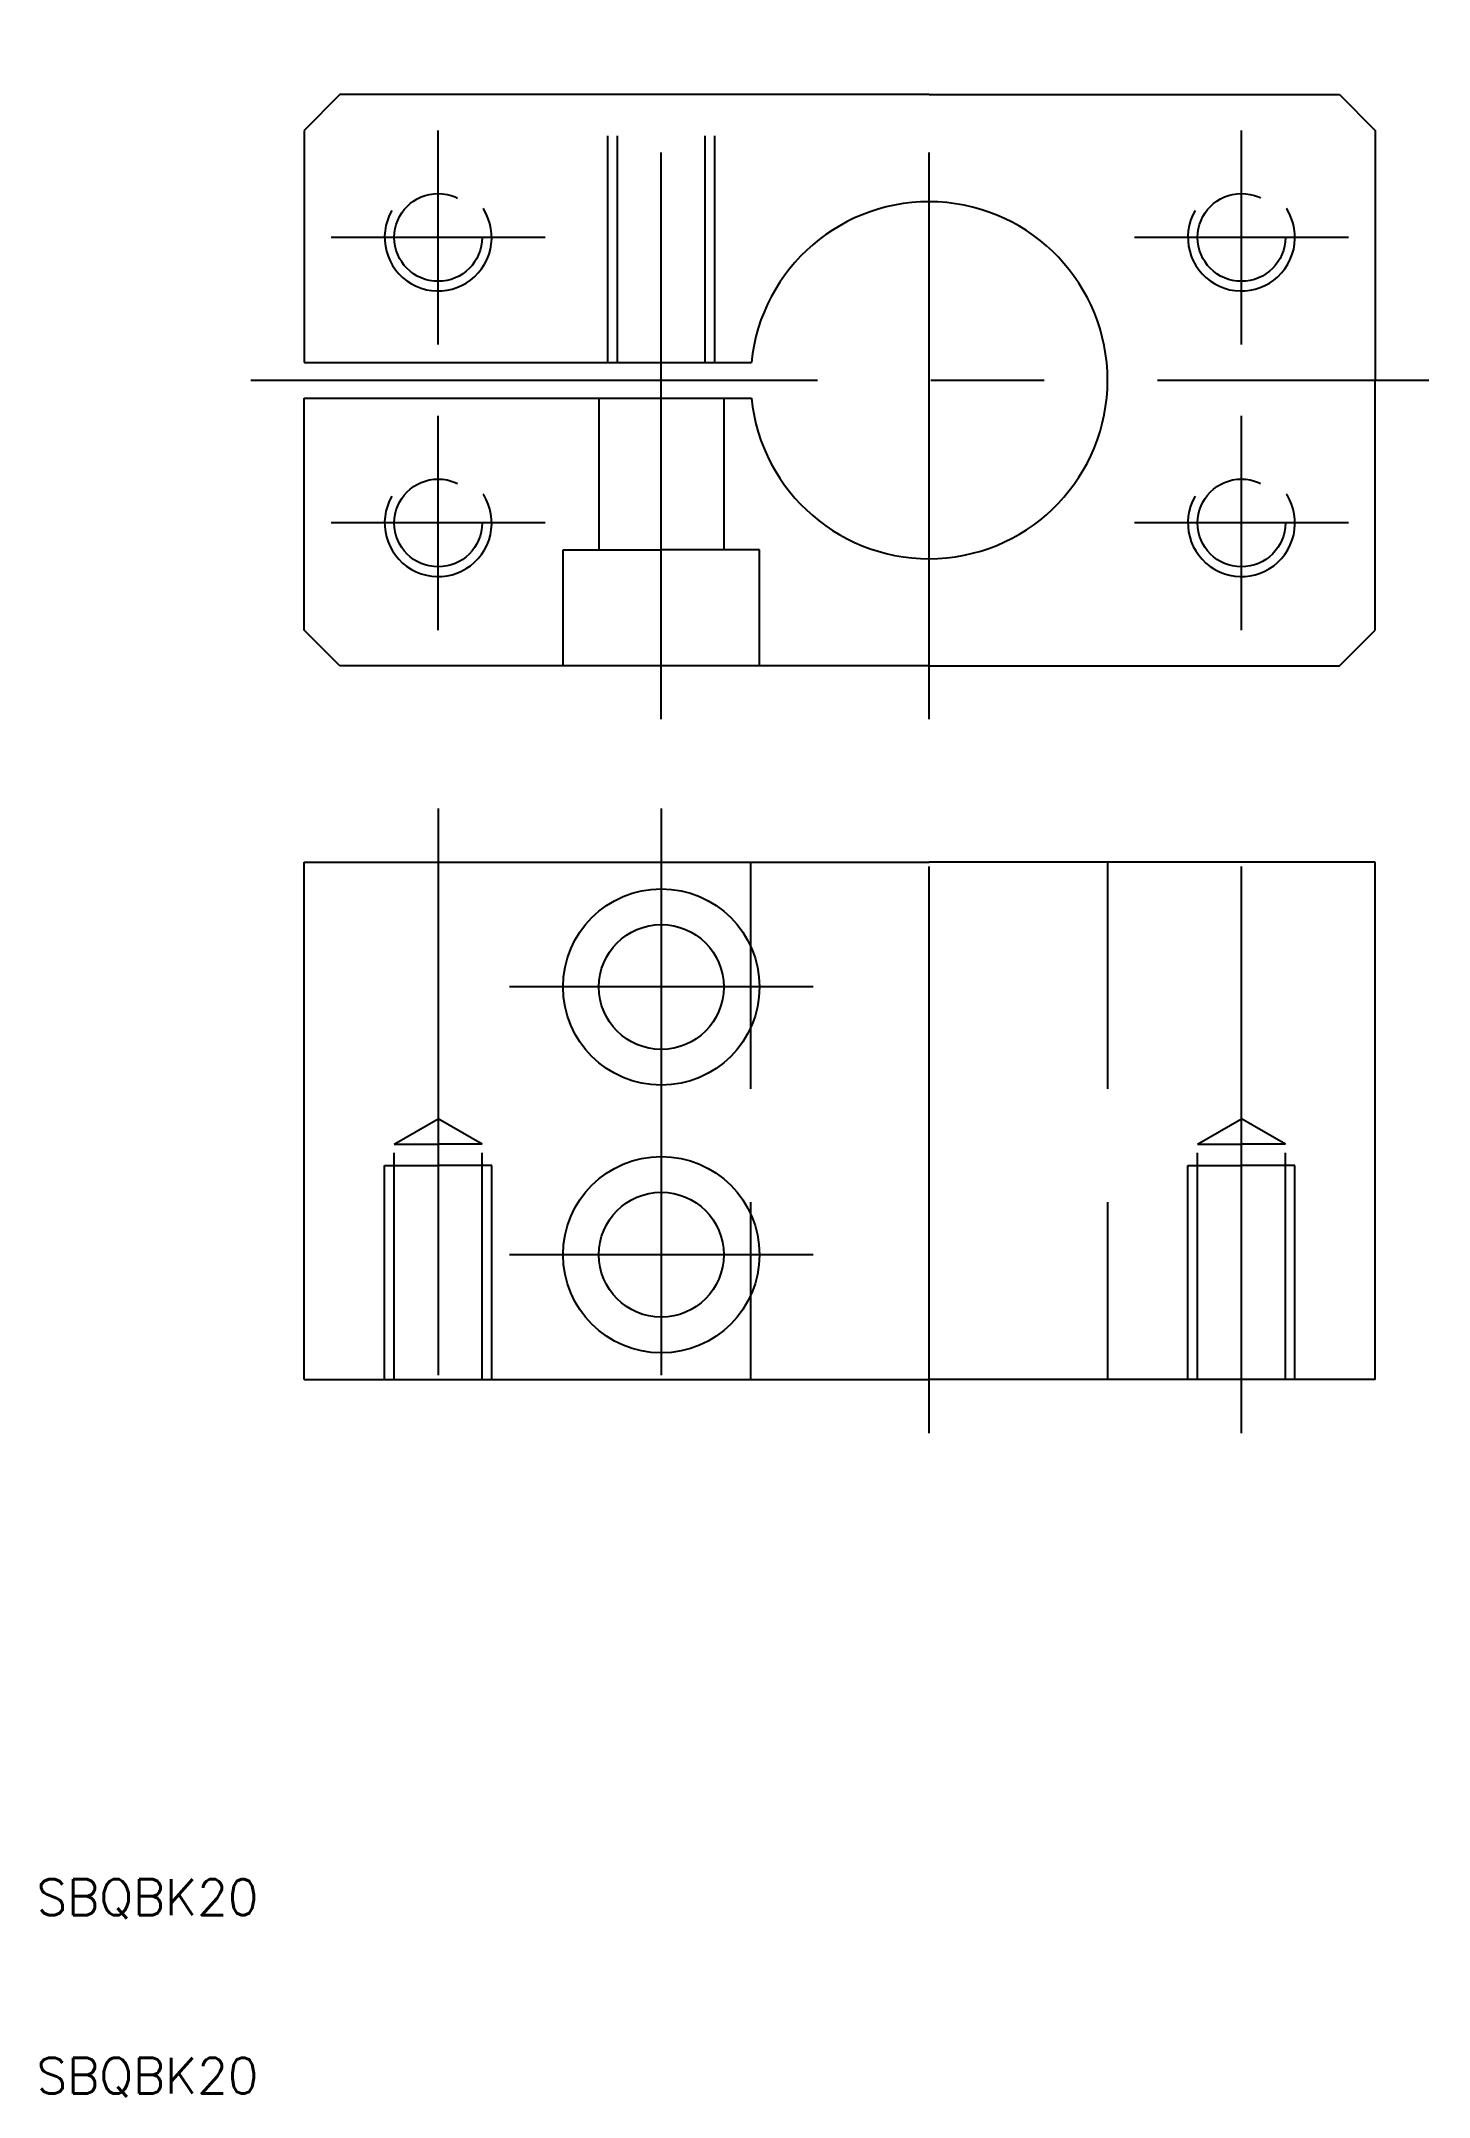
# Model space of a CAD drawing. Extents: x 10 to 88, y 10 to 125.
import ezdxf

# ---------------------------------------------------------------- set-up
doc = ezdxf.new("R2010")
doc.units = 0
doc.linetypes.add('CENTER', pattern=[50.8, 31.75, -6.35, 6.35, -6.35])
doc.linetypes.add('DASHED', pattern=[19.05, 12.7, -6.35])
doc.layers.get('0').update_dxf_attribs({"linetype": 'CONTINUOUS'})
doc.layers.add('CENTER', color=1, linetype='CENTER')
doc.styles.get("Standard").update_dxf_attribs({"font": 'txt.shx', "bigfont": 'extfont.shx'})

msp = doc.modelspace()

# ---------------------------------------------------------------- linework, layer by layer
for p, q in [((27, 122), (25, 120)), ((60, 122), (27, 122)), ((60, 122), (83, 122)), ((83, 122), (85, 120)), ((25, 120), (25, 107)), ((85, 120), (85, 106)), ((25, 107), (50.05, 107)), ((85, 92), (85, 106)), ((25, 105), (50.05, 105)), ((25, 92), (25, 105)), ((27, 90), (25, 92)), ((83, 90), (85, 92)), ((60, 90), (27, 90)), ((60, 90), (83, 90)), ((25, 79), (60, 79)), ((25, 50), (25, 79)), ((85, 79), (60, 79)), ((85, 50), (85, 79)), ((25, 50), (60, 50)), ((85, 50), (60, 50))]:
    msp.add_line(p, q)
at = {"color": 3, "linetype": 'DASHED'}
for p, q in [((42, 107), (42, 122)), ((42.541, 107), (42.541, 122)), ((47.459, 107), (47.459, 122)), ((48, 107), (48, 122)), ((41.5, 105), (41.5, 96.5)), ((48.5, 105), (48.5, 96.5)), ((39.5, 90), (39.5, 96.5)), ((39.5, 96.5), (45, 96.5)), ((50.5, 96.5), (45, 96.5)), ((50.5, 90), (50.5, 96.5)), ((50, 79), (50, 50)), ((70, 79), (70, 50)), ((30.041, 63.2), (32.5, 64.62)), ((34.959, 63.2), (32.5, 64.62)), ((75.041, 63.2), (77.5, 64.62)), ((79.959, 63.2), (77.5, 64.62)), ((30.041, 63.2), (32.5, 63.2)), ((30.041, 50), (30.041, 63.2)), ((34.959, 63.2), (32.5, 63.2)), ((34.959, 50), (34.959, 63.2)), ((75.041, 50), (75.041, 63.2)), ((75.041, 63.2), (77.5, 63.2)), ((79.959, 63.2), (77.5, 63.2)), ((79.959, 50), (79.959, 63.2)), ((29.5, 62), (32.5, 62)), ((29.5, 50), (29.5, 62)), ((35.5, 62), (32.5, 62)), ((35.5, 50), (35.5, 62)), ((74.5, 50), (74.5, 62)), ((74.5, 62), (77.5, 62)), ((80.5, 62), (77.5, 62)), ((80.5, 50), (80.5, 62))]:
    msp.add_line(p, q, dxfattribs=at)
for centre in [(32.5, 114), (77.5, 114), (32.5, 98), (77.5, 98)]:
    msp.add_circle(centre, 2.459, dxfattribs=at)
for centre, radius in [((45, 72), 5.5), ((45, 72), 3.5), ((45, 57), 5.5), ((45, 57), 3.5)]:
    msp.add_circle(centre, radius)
for centre in [(32.5, 114), (77.5, 114), (32.5, 98), (77.5, 98)]:
    msp.add_arc(centre, 3, 150, 60, dxfattribs=at)
msp.add_arc((60, 106), 10, 185.73917, 174.26083)
at = {"layer": 'CENTER', "color": 1, "linetype": 'CENTER'}
for p, q in [((45, 87), (45, 125)), ((60, 87), (60, 125)), ((32.5, 108), (32.5, 120)), ((77.5, 108), (77.5, 120)), ((38.5, 114), (26.5, 114)), ((83.5, 114), (71.5, 114)), ((22, 106), (88, 106)), ((32.5, 92), (32.5, 104)), ((77.5, 92), (77.5, 104)), ((38.5, 98), (26.5, 98)), ((83.5, 98), (71.5, 98)), ((32.5, 82), (32.5, 47)), ((32.5, 82), (32.5, 47)), ((45, 82), (45, 47)), ((60, 47), (60, 82)), ((77.5, 47), (77.5, 82)), ((53.5, 72), (36.5, 72)), ((53.5, 57), (36.5, 57))]:
    msp.add_line(p, q, dxfattribs=at)

# ---------------------------------------------------------------- texts
for p in [(10, 20), (10, 10)]:
    msp.add_text('SBQBK20', height=2).set_placement(p)

doc.saveas('drawing.dxf')
